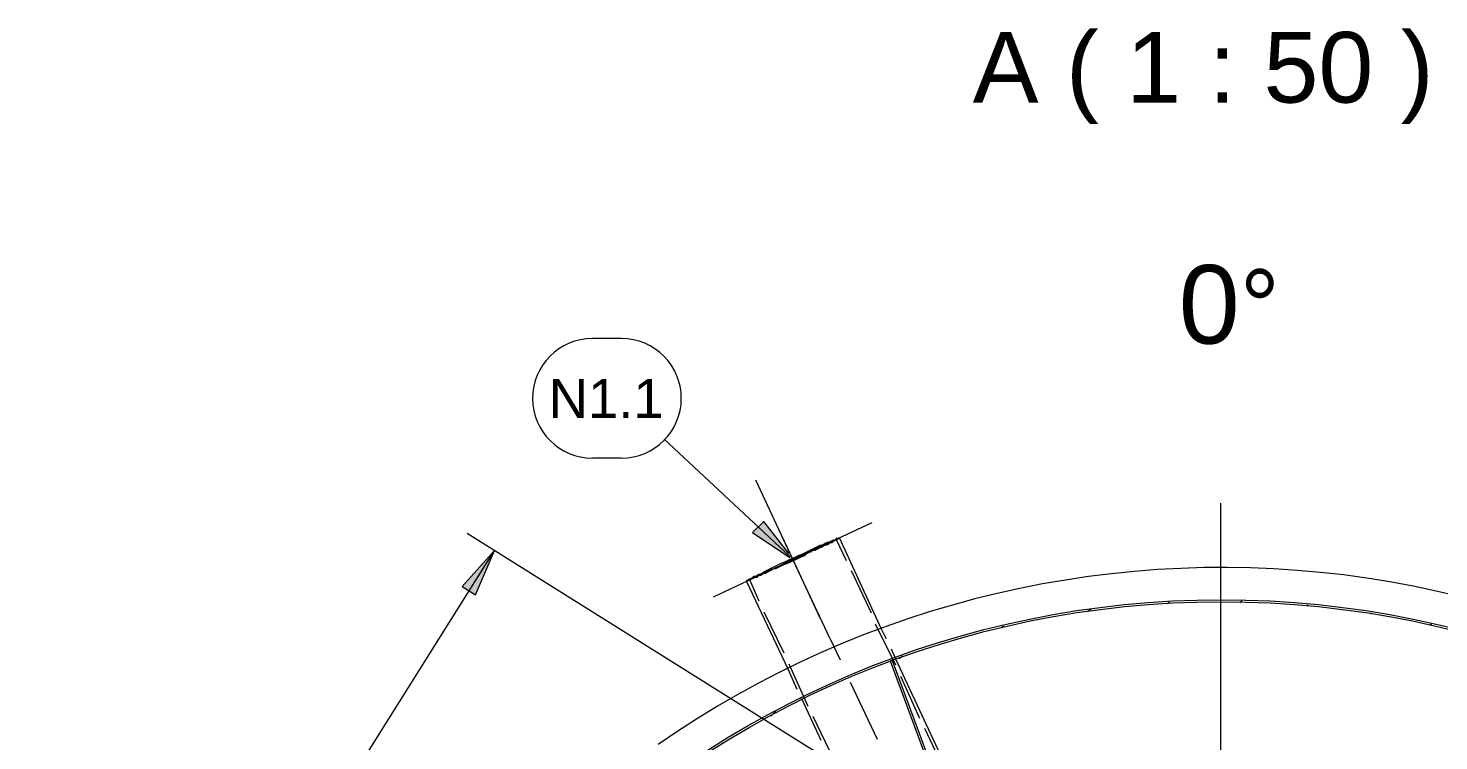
# Model space of a CAD drawing. Header units: millimetres. Extents: x 0 to 62767, y -13570 to 23963.
# Drawn here: x 11619 to 14293, y 11367 to 12718 of the extents above; entities that cross this region are included whole.
import ezdxf

# ---------------------------------------------------------------- set-up
doc = ezdxf.new("R2010")
doc.units = ezdxf.units.MM

msp = doc.modelspace()

# ---------------------------------------------------------------- hatches: boundary and pattern name
h = msp.add_hatch(color=7)
h.dxf.hatch_style = 2
h.paths.add_polyline_path([(12992.381, 11761.905), (13068.571, 11710.476), (13013.333, 11782.857)])
h = msp.add_hatch(color=7)
h.dxf.hatch_style = 2
h.paths.add_polyline_path([(12466.666, 11643.809), (12502.857, 11727.619), (12441.905, 11659.048)])

# ---------------------------------------------------------------- linework, layer by layer
at = {"color": 7, "lineweight": 0}
for points in [[(12688.572, 12129.524), (12676.984, 12128.939), (12665.731, 12127.221), (12654.87, 12124.429), (12644.458, 12120.618), (12634.551, 12115.845), (12625.206, 12110.168), (12616.481, 12103.644), (12608.433, 12096.329), (12601.118, 12088.281), (12594.594, 12079.556), (12588.917, 12070.212), (12584.145, 12060.305), (12580.334, 12049.892), (12577.541, 12039.031), (12575.824, 12027.778), (12575.239, 12016.191), (12575.824, 12004.603), (12577.541, 11993.35), (12580.334, 11982.489), (12584.145, 11972.076), (12588.917, 11962.169), (12594.594, 11952.825), (12601.118, 11944.1), (12608.433, 11936.052), (12616.481, 11928.737), (12625.206, 11922.213), (12634.551, 11916.536), (12644.458, 11911.764), (12654.87, 11907.953), (12665.731, 11905.16), (12676.984, 11903.442), (12688.572, 11902.857)], [(12742.856, 12129.524), (12689.524, 12129.524)], [(12743.798, 11902.857), (12755.386, 11903.441), (12766.639, 11905.158), (12777.501, 11907.949), (12787.914, 11911.759), (12797.821, 11916.531), (12807.166, 11922.206), (12815.892, 11928.73), (12823.94, 11936.044), (12831.256, 11944.091), (12837.781, 11952.815), (12843.459, 11962.159), (12848.232, 11972.066), (12852.044, 11982.478), (12854.838, 11993.339), (12856.557, 12004.592), (12857.143, 12016.179), (12856.559, 12027.767), (12854.843, 12039.02), (12852.051, 12049.882), (12848.241, 12060.295), (12843.47, 12070.202), (12837.794, 12079.547), (12831.27, 12088.272), (12823.957, 12096.321), (12815.909, 12103.637), (12807.185, 12110.162), (12797.841, 12115.84), (12787.935, 12120.613), (12777.522, 12124.425), (12766.661, 12127.219), (12755.409, 12128.938), (12743.821, 12129.524)], [(13062.856, 11716.191), (13003.809, 11771.429), (12824.761, 11939.047)], [(12742.856, 11902.856), (12689.524, 11902.856)], [(13139.048, 11560), (13068.571, 11710.476), (12998.094, 11860.952)], [(13880, 11000), (13880, 11817.142)], [(12918.095, 11640), (13068.571, 11710.476), (13219.047, 11780.953)], [(13013.333, 11782.857), (12992.381, 11761.905)], [(13060.952, 11721.904), (13013.333, 11782.857)], [(13036.191, 11779.047), (13068.571, 11710.476)], [(13285.714, 11236.19), (12451.429, 11759.999)], [(13156.19, 11752.381), (13156.19, 11750.476), (13154.285, 11750.476), (13152.381, 11750.476), (13150.476, 11750.476), (13150.476, 11748.571), (13148.572, 11748.571), (13146.666, 11746.667), (13142.857, 11746.667), (13140.952, 11744.762), (13139.048, 11744.762), (13137.142, 11742.856), (13133.333, 11742.856), (13129.523, 11740.952), (13127.619, 11739.047), (13123.809, 11737.143), (13119.999, 11737.143), (13116.19, 11735.238), (13112.381, 11733.334), (13108.571, 11731.428), (13104.762, 11729.523), (13100.953, 11727.619), (13097.143, 11725.714), (13093.333, 11723.81), (13089.523, 11721.904), (13085.714, 11720), (13080, 11718.095), (13076.19, 11716.191), (13072.38, 11714.286), (13068.571, 11712.38), (13062.856, 11710.476), (13059.047, 11708.571), (13055.238, 11706.667), (13051.428, 11704.762), (13045.714, 11702.857), (13041.904, 11700.952), (13038.095, 11699.048), (13034.285, 11697.143), (13030.476, 11695.237), (13026.667, 11693.333), (13022.857, 11691.428), (13019.048, 11689.524), (13015.237, 11687.619), (13011.428, 11685.715), (13009.524, 11683.809), (13005.715, 11681.904), (13003.809, 11681.904), (13000, 11680), (12998.094, 11678.095), (12994.285, 11678.095), (12992.381, 11676.191), (12990.476, 11674.285), (12988.572, 11674.285), (12986.666, 11672.381), (12984.762, 11672.381), (12982.857, 11670.476), (12980.952, 11670.476), (12980.952, 11668.572)], [(12992.381, 11761.905), (13062.856, 11714.286)], [(13051.428, 11704.762), (13057.143, 11706.667), (13060.952, 11708.571), (13064.762, 11710.476), (13068.571, 11712.38), (13072.38, 11714.286), (13078.095, 11716.191), (13081.904, 11718.095), (13085.714, 11720), (13089.523, 11721.904), (13093.333, 11723.81), (13097.143, 11725.714), (13100.953, 11727.619), (13104.762, 11729.523), (13108.571, 11731.428), (13112.381, 11733.334), (13116.19, 11733.334), (13119.999, 11735.238), (13123.809, 11737.143), (13125.714, 11739.047), (13129.523, 11739.047), (13131.429, 11740.952), (13135.238, 11742.856), (13137.142, 11742.856), (13139.048, 11744.762)], [(13140.952, 11742.856), (13139.048, 11742.856), (13137.142, 11740.952), (13135.238, 11740.952), (13133.333, 11739.047), (13129.523, 11737.143), (13127.619, 11737.143), (13123.809, 11735.238), (13119.999, 11733.334), (13118.095, 11731.428), (13114.286, 11729.523), (13110.475, 11727.619), (13106.666, 11727.619), (13102.857, 11725.714), (13099.047, 11723.81), (13095.238, 11721.904), (13091.428, 11720), (13087.619, 11718.095), (13083.81, 11716.191), (13078.095, 11714.286), (13074.286, 11712.38), (13070.476, 11710.476), (13066.667, 11706.667), (13062.856, 11704.762), (13057.143, 11702.857), (13053.334, 11700.952)], [(13121.905, 11733.334), (13125.714, 11735.238), (13127.619, 11737.143), (13131.429, 11739.047), (13135.238, 11739.047), (13137.142, 11740.952), (13139.048, 11742.856), (13142.857, 11742.856), (13144.762, 11744.762), (13146.666, 11746.667), (13148.572, 11746.667), (13150.476, 11748.571), (13152.381, 11748.571), (13154.285, 11750.476), (13156.19, 11750.476), (13156.19, 11752.381)], [(13150.476, 11748.571), (13169.524, 11708.571)], [(13156.19, 11752.381), (13236.19, 11579.047)], [(12455.238, 11651.429), (12502.857, 11727.619)], [(13034.285, 11693.333), (13036.191, 11693.333), (13040, 11695.237), (13043.809, 11697.143), (13047.619, 11699.048), (13051.428, 11700.952), (13057.143, 11702.857), (13060.952, 11704.762), (13064.762, 11706.667), (13068.571, 11708.571), (13074.286, 11710.476), (13078.095, 11712.38), (13081.904, 11714.286), (13085.714, 11716.191), (13091.428, 11718.095), (13095.238, 11721.904), (13099.047, 11723.81), (13102.857, 11725.714), (13104.762, 11725.714)], [(14331.498, 11640.435), (14287.959, 11650.717), (14244.281, 11659.927), (14200.481, 11668.066), (14156.579, 11675.138), (14112.595, 11681.148), (14068.547, 11686.098), (14024.455, 11689.993), (13980.339, 11692.835), (13936.217, 11694.629), (13892.109, 11695.377), (13848.034, 11695.085), (13804.012, 11693.754), (13760.061, 11691.389), (13716.201, 11687.993), (13672.451, 11683.57), (13628.831, 11678.123), (13585.359, 11671.656), (13542.056, 11664.172), (13498.94, 11655.676), (13456.03, 11646.17), (13413.347, 11635.658), (13370.908, 11624.144), (13328.734, 11611.631), (13286.843, 11598.123), (13245.256, 11583.624), (13203.991, 11568.136), (13163.067, 11551.664), (13122.504, 11534.211), (13082.321, 11515.781), (13042.538, 11496.377), (13003.173, 11476.003), (12964.246, 11454.662), (12925.777, 11432.358), (12887.783, 11409.094), (12850.286, 11384.875), (12813.304, 11359.703)], [(12986.666, 11672.381), (12988.572, 11674.285), (12990.476, 11674.285), (12992.381, 11676.191), (12994.285, 11676.191), (12996.19, 11678.095), (12998.094, 11678.095), (13000, 11680), (13003.809, 11681.904), (13005.715, 11681.904), (13009.524, 11683.809), (13011.428, 11685.715), (13015.237, 11687.619), (13017.143, 11687.619), (13020.952, 11689.524), (13024.761, 11691.428), (13028.571, 11693.333)], [(13030.476, 11691.428), (13026.667, 11689.524), (13022.857, 11687.619), (13019.048, 11685.715), (13015.237, 11683.809), (13013.333, 11683.809), (13009.524, 11681.904), (13007.619, 11680), (13003.809, 11680), (13001.905, 11678.095), (13000, 11676.191), (12996.19, 11676.191), (12994.285, 11676.191), (12992.381, 11674.285), (12990.476, 11674.285), (12988.572, 11672.381), (12986.666, 11672.381)], [(13068.571, 11710.476), (13119.999, 11599.999)], [(13179.048, 11689.524), (13217.143, 11609.523)], [(13880, 11000), (13880, 11710.476)], [(13017.143, 11683.809), (13013.333, 11683.809), (13009.524, 11681.904), (13007.619, 11680), (13003.809, 11680), (13001.905, 11678.095), (12998.094, 11676.191), (12996.19, 11676.191), (12994.285, 11674.285), (12990.476, 11674.285), (12988.572, 11672.381), (12986.666, 11672.381), (12986.666, 11670.476), (12984.762, 11670.476), (12982.857, 11670.476), (12980.952, 11670.476), (12980.952, 11668.572)], [(12980.952, 11668.572), (13059.047, 11502.857)], [(12986.666, 11672.381), (13003.809, 11632.381)], [(11619.047, 10318.095), (12455.238, 11651.429)], [(13013.333, 11611.429), (13051.428, 11533.333)], [(13224.762, 11588.571), (13262.857, 11510.476)], [(13236.19, 11579.047), (13245.714, 11560)], [(13139.048, 11560), (13158.094, 11520)], [(13255.238, 11540.952), (13262.857, 11521.904)], [(13262.857, 11525.715), (13262.857, 11523.809), (13262.857, 11521.904)], [(13059.047, 11502.857), (13076.19, 11464.762)], [(13060.952, 11512.381), (13097.143, 11432.381)], [(13253.332, 11518.095), (13255.238, 11518.095), (13257.143, 11520)], [(13253.332, 11518.095), (13379.047, 11179.048), (13382.857, 11180.952), (13257.143, 11520)], [(13262.857, 11521.904), (13857.143, 10249.524)], [(13177.143, 11478.096), (13228.571, 11369.524)], [(13272.381, 11489.524), (13308.572, 11409.523)], [(13083.81, 11449.523), (13083.81, 11447.619)], [(13083.81, 11445.714), (13085.714, 11445.714)], [(13085.714, 11445.714), (13121.905, 11367.619)], [(13106.666, 11413.334), (13144.762, 11333.333)], [(13318.096, 11390.476), (13356.191, 11310.476)]]:
    msp.add_lwpolyline(points, dxfattribs=at)
msp.add_lwpolyline([(12466.666, 11643.809), (12502.857, 11727.619), (12441.905, 11659.048)], close=True, dxfattribs=at)
at = {"color": 179, "lineweight": 0, "true_color": 0x1e1e47}
for points in [[(13916.19, 11628.571), (13919.999, 11632.381)], [(13628.571, 11613.333), (13634.285, 11617.142)], [(13779.047, 11626.666), (13782.857, 11630.476)], [(14043.809, 11622.857), (14045.714, 11624.762)], [(14163.809, 11607.619), (14165.714, 11609.523)], [(13462.857, 11580.952), (13468.572, 11584.762)], [(14276.19, 11586.666), (14279.999, 11588.571)], [(13270.477, 11521.904), (13276.19, 11527.619)], [(13026.667, 11413.334), (13036.191, 11422.857)]]:
    msp.add_lwpolyline(points, dxfattribs=at)
at = {"color": 7, "lineweight": 0}
for radius in [1802.857, 1799.047]:
    msp.add_circle((13880.952, 9831.428), radius, dxfattribs=at)

# ---------------------------------------------------------------- texts
at = {"color": 7, "attachment_point": 1}
for s, insert, char_height in [('{\\fArial|b0|i0|c0;A ( 1 : 50 )}', (13409.523, 12711.14), 133.99712), ('{\\fArial|b0|i0|c0;0}', (13800, 12269.037), 149.03763), ('{\\fAIGDT|b0|i0|c0;~}', (13916.19, 12260.833), 140.83371), ('{\\fArial|b0|i0|c0;N1.1}', (12605.713, 12052.883), 73.83514)]:
    msp.add_mtext(s, dxfattribs=dict(at, insert=insert, char_height=char_height))

doc.saveas('drawing.dxf')
